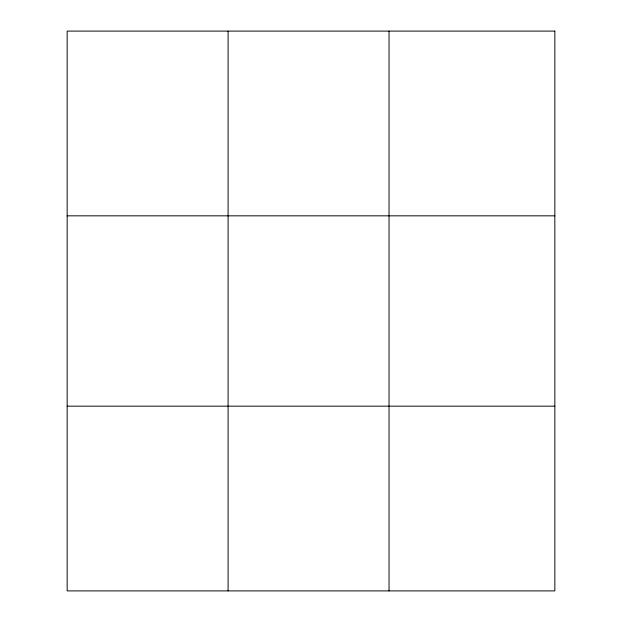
<?xml version="1.0" encoding="UTF-8"?>
<svg xmlns="http://www.w3.org/2000/svg" width="622" height="622" viewBox="0 0 622 622"><rect width="100%" height="100%" fill="white"/><g stroke="black" fill="none" stroke-linecap="round" stroke-linejoin="round"><path stroke-width="0.93" d="M228.095 590.9L228.095 31.1M389.03 590.9L389.03 31.1M67.16 215.834L554.84 215.834M67.16 406.166L554.84 406.166M554.84 31.1L554.84 590.9L67.16 590.9L67.16 31.1L554.84 31.1"/></g></svg>
